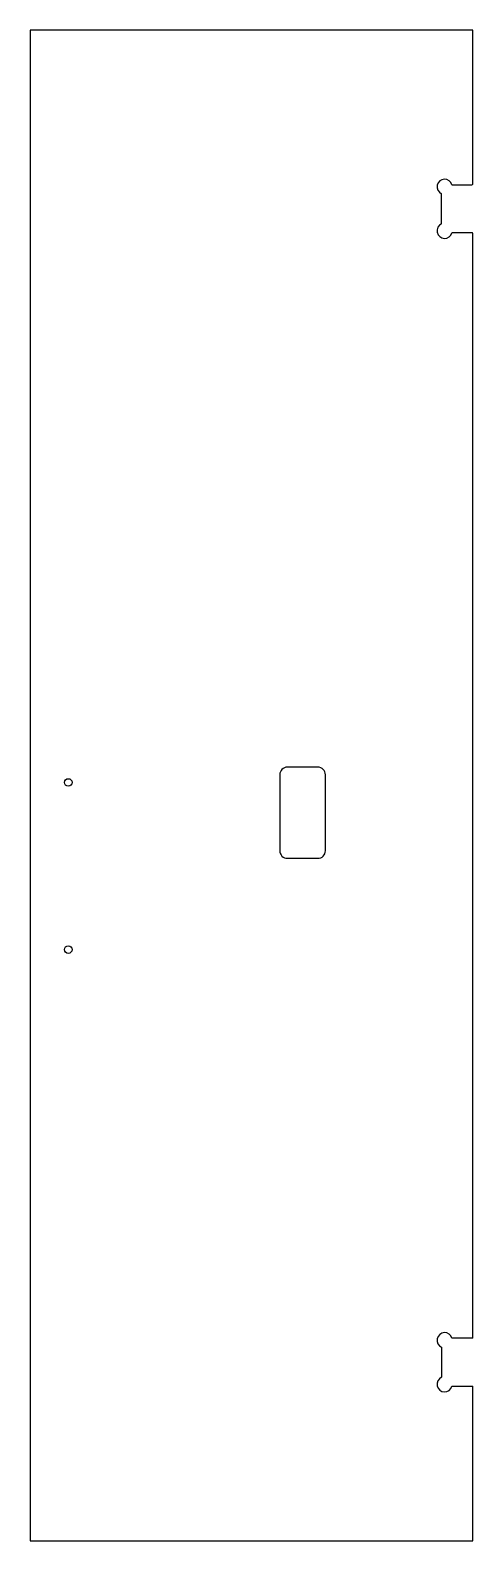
# Model space of a CAD drawing. Header units: metres. Extents: x 5593 to 6175, y 81 to 2069.
import ezdxf

# ---------------------------------------------------------------- set-up
doc = ezdxf.new("R2010")
doc.units = ezdxf.units.M

msp = doc.modelspace()

# ---------------------------------------------------------------- linework, layer by layer
for p, q in [((6174.8, 2068.5), (5592.8, 2068.5)), ((5592.8, 2068.5), (5592.8, 80.5)), ((6174.8, 1866), (6174.8, 2068.5)), ((6133.8, 1813.7), (6133.8, 1853.4)), ((6147.5, 1865), (6173.8, 1865)), ((6173.8, 1802), (6147.5, 1802)), ((6174.8, 347), (6174.8, 1801)), ((5971, 1098.7), (5931, 1098.7)), ((5921, 1088.7), (5921, 988.7)), ((5981, 988.7), (5981, 1088.7)), ((5931, 978.7), (5971, 978.7)), ((6174.8, 347), (6147.5, 347)), ((6133.8, 335.4), (6133.8, 295.7)), ((6147.5, 284), (6174.8, 284)), ((6174.8, 80.5), (6174.8, 284)), ((5592.8, 80.5), (6174.8, 80.5))]:
    msp.add_line(p, q)
for centre in [(5642.8, 1078.5), (5642.8, 858.5)]:
    msp.add_circle(centre, 5)
for centre, radius, start, end in [((6137.8, 1862.5), 10, 14.4775, -113.5782), ((6173.8, 1866), 1, -90, 0), ((6137.8, 1804.5), 10, 113.5782, -14.4775), ((6173.8, 1801), 1, 0, 90), ((5931, 1088.7), 10, 90, 180), ((5971, 1088.7), 10, 0, 90), ((5931, 988.7), 10, 180, 270), ((5971, 988.7), 10, 270, 0), ((6137.8, 344.5), 10, 14.4775, -113.5782), ((6137.8, 286.5), 10, 113.5782, -14.4775)]:
    msp.add_arc(centre, radius, start, end)

doc.saveas('drawing.dxf')
